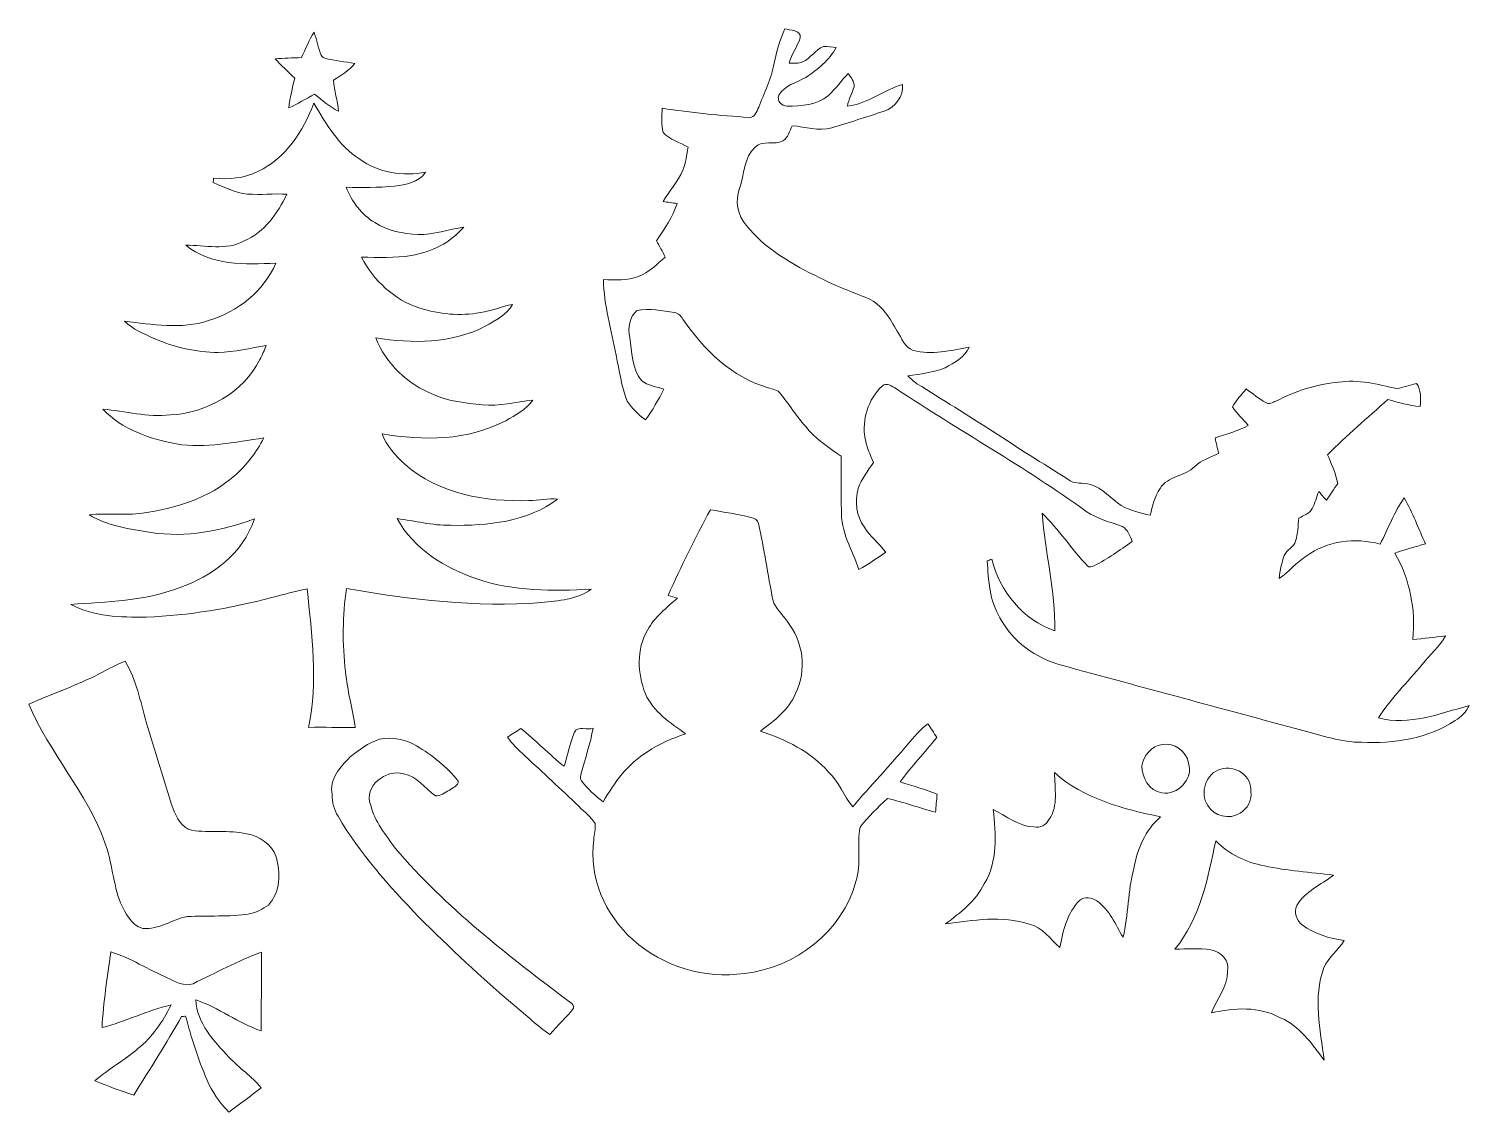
# Model space of a CAD drawing. Header units: centimetres. Extents: x -16.5 to 16.5, y -12.4 to 12.4.
import ezdxf

# ---------------------------------------------------------------- set-up
doc = ezdxf.new("R2010")
doc.units = ezdxf.units.CM
doc.header["$MEASUREMENT"] = 0
doc.layers.add('Layer 1', color=7, linetype='Continuous')

msp = doc.modelspace()

# ---------------------------------------------------------------- linework, layer by layer
at = {"layer": 'Layer 1', "color": 251, "lineweight": 9}
for points, knots in [([(-9.96703, 12.34387), (-9.91552, 12.18724), (-9.8806, 12.02567), (-9.82733, 11.86974), (-9.82733, 11.86974), (-9.80969, 11.81788), (-9.77794, 11.76073), (-9.71938, 11.74838), (-9.71938, 11.74838), (-9.49396, 11.69088), (-9.26218, 11.66442), (-9.03323, 11.62526), (-9.03323, 11.62526), (-9.16622, 11.46157), (-9.35179, 11.35362), (-9.52606, 11.24003), (-9.52606, 11.24003), (-9.50313, 11.0012), (-9.43081, 10.77083), (-9.40576, 10.53271), (-9.40576, 10.53271), (-9.61178, 10.6269), (-9.77935, 10.78353), (-9.95504, 10.92218), (-9.95504, 10.92218), (-10.15365, 10.81705), (-10.34415, 10.6971), (-10.55017, 10.60644), (-10.55017, 10.60644), (-10.51807, 10.83716), (-10.46621, 11.06435), (-10.41259, 11.29083), (-10.41259, 11.29083), (-10.56499, 11.43617), (-10.72233, 11.57693), (-10.86203, 11.73498), (-10.86203, 11.73498), (-10.6613, 11.74521), (-10.46021, 11.75367), (-10.25913, 11.76038), (-10.25913, 11.76038), (-10.16247, 11.95546), (-10.08521, 12.16043), (-9.96703, 12.34387)], [0, 0, 0, 0, 0.08333333, 0.08333333, 0.08333333, 0.08333333, 0.16666667, 0.16666667, 0.16666667, 0.16666667, 0.25, 0.25, 0.25, 0.25, 0.33333333, 0.33333333, 0.33333333, 0.33333333, 0.41666667, 0.41666667, 0.41666667, 0.41666667, 0.5, 0.5, 0.5, 0.5, 0.58333333, 0.58333333, 0.58333333, 0.58333333, 0.66666667, 0.66666667, 0.66666667, 0.66666667, 0.75, 0.75, 0.75, 0.75, 0.83333333, 0.83333333, 0.83333333, 0.83333333, 1, 1, 1, 1]), ([(0.82021, 12.42078), (0.92745, 12.38444), (1.20121, 12.39961), (1.17299, 12.21193), (1.17299, 12.21193), (1.1116, 12.01085), (0.97331, 11.84046), (0.92428, 11.63338), (0.92428, 11.63338), (1.02553, 11.63232), (1.13242, 11.61891), (1.22837, 11.66054), (1.22837, 11.66054), (1.41323, 11.74415), (1.52083, 11.94135), (1.7085, 12.0179), (1.7085, 12.0179), (1.80481, 12.0172), (1.90465, 12.00662), (2.0006, 11.99039), (2.0006, 11.99039), (1.8348, 11.70429), (1.57656, 11.48415), (1.30175, 11.30706), (1.30175, 11.30706), (1.09079, 11.18464), (0.81245, 11.12573), (0.68474, 10.89678), (0.68474, 10.89678), (0.62512, 10.77225), (0.75424, 10.6516), (0.87383, 10.6463), (0.87383, 10.6463), (1.19874, 10.64595), (1.55928, 10.67488), (1.82139, 10.88937), (1.82139, 10.88937), (1.98543, 11.04635), (2.12055, 11.2298), (2.27259, 11.39843), (2.27259, 11.39843), (2.33433, 11.30706), (2.419, 11.2111), (2.40877, 11.09327), (2.40877, 11.09327), (2.36255, 10.94405), (2.28424, 10.80505), (2.25566, 10.65018), (2.25566, 10.65018), (2.7178, 10.70275), (3.08504, 11.01249), (3.52002, 11.14513), (3.52002, 11.14513), (3.54189, 10.8749), (3.35351, 10.6142), (3.09633, 10.53588), (3.09633, 10.53588), (2.70051, 10.39301), (2.29553, 10.27765), (1.89477, 10.1503), (1.89477, 10.1503), (1.59597, 10.06881), (1.28976, 10.17182), (0.9906, 10.19757), (0.9906, 10.19757), (0.9338, 10.07833), (0.89888, 9.92628), (0.77823, 9.85185), (0.77823, 9.85185), (0.57926, 9.74566), (0.31644, 9.87901), (0.14429, 9.71003), (0.14429, 9.71003), (-0.12594, 9.47226), (-0.10266, 9.07715), (-0.21449, 8.75965), (-0.21449, 8.75965), (-0.3235, 8.47566), (-0.26458, 8.14582), (-0.06562, 7.9158), (-0.06562, 7.9158), (0.37148, 7.36688), (1.00224, 7.01587), (1.62243, 6.71107), (1.62243, 6.71107), (1.97908, 6.52374), (2.35938, 6.38792), (2.73191, 6.23588), (2.73191, 6.23588), (3.05364, 6.09935), (3.22545, 5.77339), (3.3976, 5.48975), (3.3976, 5.48975), (3.49709, 5.33065), (3.56729, 5.11263), (3.76449, 5.04772), (3.76449, 5.04772), (4.18853, 4.93025), (4.62351, 5.04807), (5.04472, 5.1211), (5.04472, 5.1211), (4.94736, 4.88685), (4.705, 4.76444), (4.49509, 4.64943), (4.49509, 4.64943), (4.22522, 4.53549), (3.92924, 4.50621), (3.64173, 4.46564), (3.64173, 4.46564), (3.70487, 4.39896), (3.77084, 4.3337), (3.84881, 4.28325), (3.84881, 4.28325), (5.01086, 3.56923), (6.14856, 2.8164), (7.30532, 2.09391), (7.30532, 2.09391), (7.45349, 1.96656), (7.65316, 2.02794), (7.82426, 1.97256), (7.82426, 1.97256), (8.10789, 1.89107), (8.29063, 1.6413), (8.53228, 1.48749), (8.53228, 1.48749), (8.73725, 1.37319), (8.97008, 1.3245), (9.19586, 1.26559), (9.19586, 1.26559), (9.25124, 1.47585), (9.28617, 1.70092), (9.42199, 1.87837), (9.42199, 1.87837), (9.59626, 2.17964), (9.99208, 2.15177), (10.21927, 2.38425), (10.21927, 2.38425), (10.37202, 2.53206), (10.58051, 2.59062), (10.76466, 2.68693), (10.76466, 2.68693), (10.73644, 2.80511), (10.7061, 2.92435), (10.68176, 3.04289), (10.68176, 3.04289), (10.94034, 3.12332), (11.20387, 3.1974), (11.44411, 3.32581), (11.44411, 3.32581), (11.32805, 3.47151), (11.18129, 3.59181), (11.08251, 3.7502), (11.08251, 3.7502), (11.16612, 3.90155), (11.28536, 4.02925), (11.39402, 4.1626), (11.39402, 4.1626), (11.54606, 4.06065), (11.68329, 3.93506), (11.84557, 3.84863), (11.84557, 3.84863), (11.92001, 3.80559), (12.00221, 3.85322), (12.07206, 3.8832), (12.07206, 3.8832), (12.52255, 4.10792), (13.00586, 4.27937), (13.51139, 4.31641), (13.51139, 4.31641), (13.96436, 4.39297), (14.41379, 4.26702), (14.85194, 4.16754), (14.85194, 4.16754), (15.00082, 4.20458), (15.14898, 4.2455), (15.2968, 4.29066), (15.2968, 4.29066), (15.40828, 4.13579), (15.40122, 3.94317), (15.37935, 3.7622), (15.37935, 3.7622), (15.12746, 3.78054), (14.88546, 3.85251), (14.64416, 3.9213), (14.64416, 3.9213), (14.17849, 3.50291), (13.69836, 3.09933), (13.25951, 2.65271), (13.25951, 2.65271), (13.35264, 2.43964), (13.44613, 2.2255), (13.49481, 1.99725), (13.49481, 1.99725), (13.40732, 1.8699), (13.32336, 1.74043), (13.23834, 1.61167), (13.23834, 1.61167), (13.17519, 1.67517), (13.11734, 1.7429), (13.05983, 1.81099), (13.05983, 1.81099), (13.00798, 1.68152), (12.97446, 1.54464), (12.9099, 1.42081), (12.9099, 1.42081), (12.84993, 1.30228), (12.71235, 1.26312), (12.6051, 1.20103), (12.6051, 1.20103), (12.57864, 1.02605), (12.58076, 0.84473), (12.52855, 0.67433), (12.52855, 0.67433), (12.48586, 0.53358), (12.32218, 0.4789), (12.2682, 0.34484), (12.2682, 0.34484), (12.20823, 0.17551), (12.16554, -0.00088), (12.15249, -0.18045), (12.15249, -0.18045), (12.37544, -0.03122), (12.54407, 0.18362), (12.77056, 0.32826), (12.77056, 0.32826), (13.24998, 0.68315), (13.89451, 0.76253), (14.46283, 0.60484), (14.46283, 0.60484), (14.65509, 0.95303), (14.77963, 1.34214), (15.0181, 1.66282), (15.0181, 1.66282), (15.20719, 1.32627), (15.34724, 0.96397), (15.50353, 0.61154), (15.50353, 0.61154), (15.26858, 0.5431), (15.03221, 0.47995), (14.8022, 0.3967), (14.8022, 0.3967), (15.15075, -0.2002), (15.28374, -0.8987), (15.21213, -1.58415), (15.21213, -1.58415), (15.46366, -1.56298), (15.71272, -1.52629), (15.96461, -1.49983), (15.96461, -1.49983), (15.82914, -1.74995), (15.60054, -1.93058), (15.42838, -2.15318), (15.42838, -2.15318), (15.09466, -2.56205), (14.7066, -2.93176), (14.42649, -3.3812), (14.42649, -3.3812), (15.1317, -3.56253), (15.83337, -3.2803), (16.50647, -3.09545), (16.50647, -3.09545), (16.43839, -3.2415), (16.32232, -3.35792), (16.18403, -3.43835), (16.18403, -3.43835), (15.55856, -3.85674), (14.77963, -3.97457), (14.0402, -3.93965), (14.0402, -3.93965), (13.57771, -3.93929), (13.13674, -3.78619), (12.69577, -3.66836), (12.69577, -3.66836), (10.85074, -3.17341), (9.00818, -2.67035), (7.16351, -2.17364), (7.16351, -2.17364), (6.57684, -2.01348), (6.03603, -1.6286), (5.75169, -1.0832), (5.75169, -1.0832), (5.51321, -0.6948), (5.4864, -0.22102), (5.46171, 0.22172), (5.46171, 0.22172), (5.49522, 0.23407), (5.52873, 0.24642), (5.56295, 0.25841), (5.56295, 0.25841), (5.75698, -0.47149), (6.27274, -1.14035), (7.00687, -1.3806), (7.00687, -1.3806), (7.02345, -0.47396), (6.78533, 0.41257), (6.71689, 1.31286), (6.71689, 1.31286), (7.10071, 0.94633), (7.38858, 0.4916), (7.75582, 0.10883), (7.75582, 0.10883), (7.79639, 0.06615), (7.86448, 0.08484), (7.91104, 0.10742), (7.91104, 0.10742), (8.21655, 0.26899), (8.503, 0.46232), (8.78276, 0.6641), (8.78276, 0.6641), (8.72984, 0.78934), (8.68751, 0.93857), (8.55804, 1.00736), (8.55804, 1.00736), (8.28075, 1.11813), (7.97631, 1.17916), (7.72971, 1.35555), (7.72971, 1.35555), (6.32813, 2.3659), (4.81824, 3.21328), (3.3775, 4.16507), (3.3775, 4.16507), (3.28048, 4.21728), (3.15313, 4.32735), (3.04976, 4.22822), (3.04976, 4.22822), (2.73191, 3.92412), (2.57986, 3.46199), (2.66312, 3.02842), (2.66312, 3.02842), (2.69558, 2.8351), (2.7746, 2.65554), (2.85574, 2.47879), (2.85574, 2.47879), (2.72627, 2.28759), (2.5841, 2.10062), (2.50049, 1.88366), (2.50049, 1.88366), (2.42746, 1.58485), (2.45816, 1.24866), (2.64407, 0.99607), (2.64407, 0.99607), (2.77248, 0.77382), (2.9838, 0.62071), (3.13655, 0.41787), (3.13655, 0.41787), (2.93229, 0.28522), (2.73756, 0.136), (2.5206, 0.02417), (2.5206, 0.02417), (2.36749, 0.47113), (2.09374, 0.89482), (2.11914, 1.38483), (2.11914, 1.38483), (2.1075, 1.79582), (2.11667, 2.2068), (2.11526, 2.61779), (2.11526, 2.61779), (1.86055, 2.79453), (1.59985, 2.96774), (1.38924, 3.1974), (1.38924, 3.1974), (1.14512, 3.46481), (0.94262, 3.76573), (0.72496, 4.05359), (0.72496, 4.05359), (0.65934, 4.1432), (0.53481, 4.15731), (0.43956, 4.19118), (0.43956, 4.19118), (-0.39229, 4.42401), (-1.04211, 5.06465), (-1.51306, 5.76457), (-1.51306, 5.76457), (-1.56139, 5.83159), (-1.61854, 5.90532), (-1.70744, 5.91273), (-1.70744, 5.91273), (-1.99072, 5.9526), (-2.28282, 6.01821), (-2.56752, 5.96459), (-2.56752, 5.96459), (-2.74391, 5.80513), (-2.77707, 5.56666), (-2.73367, 5.34335), (-2.73367, 5.34335), (-2.67617, 5.00997), (-2.6924, 4.62968), (-2.46345, 4.35487), (-2.46345, 4.35487), (-2.31916, 4.23563), (-2.12443, 4.21552), (-1.95121, 4.15837), (-1.95121, 4.15837), (-2.07857, 3.91707), (-2.20627, 3.67224), (-2.37314, 3.45564), (-2.37314, 3.45564), (-2.54035, 3.56676), (-2.67899, 3.71881), (-2.79047, 3.88426), (-2.79047, 3.88426), (-2.92911, 4.21975), (-2.96757, 4.58382), (-3.04765, 4.93519), (-3.04765, 4.93519), (-3.15031, 5.51233), (-3.32458, 6.08101), (-3.33834, 6.6705), (-3.33834, 6.6705), (-3.07058, 6.6585), (-2.78906, 6.64087), (-2.53436, 6.7407), (-2.53436, 6.7407), (-2.29341, 6.83066), (-2.11208, 7.02257), (-1.91982, 7.18591), (-1.91982, 7.18591), (-1.98226, 7.31432), (-2.0514, 7.43779), (-2.12231, 7.56126), (-2.12231, 7.56126), (-1.9431, 7.8322), (-1.74307, 8.0989), (-1.64818, 8.41428), (-1.64818, 8.41428), (-1.75507, 8.4291), (-1.86126, 8.44356), (-1.96744, 8.45802), (-1.96744, 8.45802), (-1.8355, 8.71026), (-1.62454, 8.91452), (-1.51306, 9.17875), (-1.51306, 9.17875), (-1.45168, 9.3502), (-1.42804, 9.53258), (-1.39312, 9.71038), (-1.39312, 9.71038), (-1.5875, 9.81304), (-1.80834, 9.8769), (-1.96427, 10.04023), (-1.96427, 10.04023), (-2.02459, 10.21909), (-1.98931, 10.41453), (-1.99214, 10.60044), (-1.99214, 10.60044), (-1.33103, 10.49814), (-0.66499, 10.42935), (0.00247, 10.39019), (0.00247, 10.39019), (0.13123, 10.38454), (0.17886, 10.52424), (0.22296, 10.6202), (0.22296, 10.6202), (0.34996, 10.95393), (0.51153, 11.27848), (0.5782, 11.63197), (0.5782, 11.63197), (0.62548, 11.90431), (0.71508, 12.16607), (0.82021, 12.42078)], [0, 0, 0, 0, 0.00862069, 0.00862069, 0.00862069, 0.00862069, 0.01724138, 0.01724138, 0.01724138, 0.01724138, 0.02586207, 0.02586207, 0.02586207, 0.02586207, 0.03448276, 0.03448276, 0.03448276, 0.03448276, 0.04310345, 0.04310345, 0.04310345, 0.04310345, 0.05172414, 0.05172414, 0.05172414, 0.05172414, 0.06034483, 0.06034483, 0.06034483, 0.06034483, 0.06896552, 0.06896552, 0.06896552, 0.06896552, 0.07758621, 0.07758621, 0.07758621, 0.07758621, 0.0862069, 0.0862069, 0.0862069, 0.0862069, 0.09482759, 0.09482759, 0.09482759, 0.09482759, 0.10344828, 0.10344828, 0.10344828, 0.10344828, 0.11206897, 0.11206897, 0.11206897, 0.11206897, 0.12068966, 0.12068966, 0.12068966, 0.12068966, 0.12931034, 0.12931034, 0.12931034, 0.12931034, 0.13793103, 0.13793103, 0.13793103, 0.13793103, 0.14655172, 0.14655172, 0.14655172, 0.14655172, 0.15517241, 0.15517241, 0.15517241, 0.15517241, 0.1637931, 0.1637931, 0.1637931, 0.1637931, 0.17241379, 0.17241379, 0.17241379, 0.17241379, 0.18103448, 0.18103448, 0.18103448, 0.18103448, 0.18965517, 0.18965517, 0.18965517, 0.18965517, 0.19827586, 0.19827586, 0.19827586, 0.19827586, 0.20689655, 0.20689655, 0.20689655, 0.20689655, 0.21551724, 0.21551724, 0.21551724, 0.21551724, 0.22413793, 0.22413793, 0.22413793, 0.22413793, 0.23275862, 0.23275862, 0.23275862, 0.23275862, 0.24137931, 0.24137931, 0.24137931, 0.24137931, 0.25, 0.25, 0.25, 0.25, 0.25862069, 0.25862069, 0.25862069, 0.25862069, 0.26724138, 0.26724138, 0.26724138, 0.26724138, 0.27586207, 0.27586207, 0.27586207, 0.27586207, 0.28448276, 0.28448276, 0.28448276, 0.28448276, 0.29310345, 0.29310345, 0.29310345, 0.29310345, 0.30172414, 0.30172414, 0.30172414, 0.30172414, 0.31034483, 0.31034483, 0.31034483, 0.31034483, 0.31896552, 0.31896552, 0.31896552, 0.31896552, 0.32758621, 0.32758621, 0.32758621, 0.32758621, 0.3362069, 0.3362069, 0.3362069, 0.3362069, 0.34482759, 0.34482759, 0.34482759, 0.34482759, 0.35344828, 0.35344828, 0.35344828, 0.35344828, 0.36206897, 0.36206897, 0.36206897, 0.36206897, 0.37068966, 0.37068966, 0.37068966, 0.37068966, 0.37931034, 0.37931034, 0.37931034, 0.37931034, 0.38793103, 0.38793103, 0.38793103, 0.38793103, 0.39655172, 0.39655172, 0.39655172, 0.39655172, 0.40517241, 0.40517241, 0.40517241, 0.40517241, 0.4137931, 0.4137931, 0.4137931, 0.4137931, 0.42241379, 0.42241379, 0.42241379, 0.42241379, 0.43103448, 0.43103448, 0.43103448, 0.43103448, 0.43965517, 0.43965517, 0.43965517, 0.43965517, 0.44827586, 0.44827586, 0.44827586, 0.44827586, 0.45689655, 0.45689655, 0.45689655, 0.45689655, 0.46551724, 0.46551724, 0.46551724, 0.46551724, 0.47413793, 0.47413793, 0.47413793, 0.47413793, 0.48275862, 0.48275862, 0.48275862, 0.48275862, 0.49137931, 0.49137931, 0.49137931, 0.49137931, 0.5, 0.5, 0.5, 0.5, 0.50862069, 0.50862069, 0.50862069, 0.50862069, 0.51724138, 0.51724138, 0.51724138, 0.51724138, 0.52586207, 0.52586207, 0.52586207, 0.52586207, 0.53448276, 0.53448276, 0.53448276, 0.53448276, 0.54310345, 0.54310345, 0.54310345, 0.54310345, 0.55172414, 0.55172414, 0.55172414, 0.55172414, 0.56034483, 0.56034483, 0.56034483, 0.56034483, 0.56896552, 0.56896552, 0.56896552, 0.56896552, 0.57758621, 0.57758621, 0.57758621, 0.57758621, 0.5862069, 0.5862069, 0.5862069, 0.5862069, 0.59482759, 0.59482759, 0.59482759, 0.59482759, 0.60344828, 0.60344828, 0.60344828, 0.60344828, 0.61206897, 0.61206897, 0.61206897, 0.61206897, 0.62068966, 0.62068966, 0.62068966, 0.62068966, 0.62931034, 0.62931034, 0.62931034, 0.62931034, 0.63793103, 0.63793103, 0.63793103, 0.63793103, 0.64655172, 0.64655172, 0.64655172, 0.64655172, 0.65517241, 0.65517241, 0.65517241, 0.65517241, 0.6637931, 0.6637931, 0.6637931, 0.6637931, 0.67241379, 0.67241379, 0.67241379, 0.67241379, 0.68103448, 0.68103448, 0.68103448, 0.68103448, 0.68965517, 0.68965517, 0.68965517, 0.68965517, 0.69827586, 0.69827586, 0.69827586, 0.69827586, 0.70689655, 0.70689655, 0.70689655, 0.70689655, 0.71551724, 0.71551724, 0.71551724, 0.71551724, 0.72413793, 0.72413793, 0.72413793, 0.72413793, 0.73275862, 0.73275862, 0.73275862, 0.73275862, 0.74137931, 0.74137931, 0.74137931, 0.74137931, 0.75, 0.75, 0.75, 0.75, 0.75862069, 0.75862069, 0.75862069, 0.75862069, 0.76724138, 0.76724138, 0.76724138, 0.76724138, 0.77586207, 0.77586207, 0.77586207, 0.77586207, 0.78448276, 0.78448276, 0.78448276, 0.78448276, 0.79310345, 0.79310345, 0.79310345, 0.79310345, 0.80172414, 0.80172414, 0.80172414, 0.80172414, 0.81034483, 0.81034483, 0.81034483, 0.81034483, 0.81896552, 0.81896552, 0.81896552, 0.81896552, 0.82758621, 0.82758621, 0.82758621, 0.82758621, 0.8362069, 0.8362069, 0.8362069, 0.8362069, 0.84482759, 0.84482759, 0.84482759, 0.84482759, 0.85344828, 0.85344828, 0.85344828, 0.85344828, 0.86206897, 0.86206897, 0.86206897, 0.86206897, 0.87068966, 0.87068966, 0.87068966, 0.87068966, 0.87931034, 0.87931034, 0.87931034, 0.87931034, 0.88793103, 0.88793103, 0.88793103, 0.88793103, 0.89655172, 0.89655172, 0.89655172, 0.89655172, 0.90517241, 0.90517241, 0.90517241, 0.90517241, 0.9137931, 0.9137931, 0.9137931, 0.9137931, 0.92241379, 0.92241379, 0.92241379, 0.92241379, 0.93103448, 0.93103448, 0.93103448, 0.93103448, 0.93965517, 0.93965517, 0.93965517, 0.93965517, 0.94827586, 0.94827586, 0.94827586, 0.94827586, 0.95689655, 0.95689655, 0.95689655, 0.95689655, 0.96551724, 0.96551724, 0.96551724, 0.96551724, 0.97413793, 0.97413793, 0.97413793, 0.97413793, 0.98275862, 0.98275862, 0.98275862, 0.98275862, 1, 1, 1, 1]), ([(-9.97303, 10.7151), (-9.68834, 10.24096), (-9.40329, 9.73473), (-8.92316, 9.43028), (-8.92316, 9.43028), (-8.49101, 9.11807), (-7.92903, 9.03728), (-7.41186, 9.13077), (-7.41186, 9.13077), (-7.57343, 8.89935), (-7.86694, 8.84855), (-8.12871, 8.81433), (-8.12871, 8.81433), (-8.49665, 8.77693), (-8.86601, 8.77376), (-9.23537, 8.78611), (-9.23537, 8.78611), (-9.10061, 8.45979), (-8.88259, 8.15993), (-8.57603, 7.97683), (-8.57603, 7.97683), (-8.28357, 7.78422), (-7.92692, 7.72248), (-7.58296, 7.70555), (-7.58296, 7.70555), (-7.22559, 7.69567), (-6.88657, 7.8202), (-6.53803, 7.87594), (-6.53803, 7.87594), (-6.83754, 7.51575), (-7.28133, 7.29492), (-7.7403, 7.22507), (-7.7403, 7.22507), (-8.11565, 7.15557), (-8.49947, 7.18097), (-8.87836, 7.18661), (-8.87836, 7.18661), (-8.60178, 6.64651), (-8.13012, 6.20236), (-7.54662, 6.01468), (-7.54662, 6.01468), (-7.09895, 5.87957), (-6.61811, 5.82736), (-6.15597, 5.9145), (-6.15597, 5.9145), (-5.90338, 5.94695), (-5.66984, 6.05525), (-5.42078, 6.10253), (-5.42078, 6.10253), (-5.55166, 5.85629), (-5.81731, 5.73493), (-6.04591, 5.59947), (-6.04591, 5.59947), (-6.81602, 5.20118), (-7.71948, 5.20047), (-8.55662, 5.33277), (-8.55662, 5.33277), (-8.32062, 4.73657), (-7.82108, 4.27055), (-7.23089, 4.03278), (-7.23089, 4.03278), (-6.88022, 3.8772), (-6.49182, 3.83981), (-6.11434, 3.80206), (-6.11434, 3.80206), (-5.72488, 3.7562), (-5.34388, 3.87368), (-4.95794, 3.90719), (-4.95794, 3.90719), (-5.09834, 3.68141), (-5.35552, 3.56817), (-5.57459, 3.43517), (-5.57459, 3.43517), (-6.43925, 2.9748), (-7.46689, 2.96845), (-8.41093, 3.13602), (-8.41093, 3.13602), (-8.31638, 2.85097), (-8.09131, 2.63296), (-7.88211, 2.42799), (-7.88211, 2.42799), (-7.11024, 1.75348), (-6.03814, 1.57039), (-5.04402, 1.6039), (-5.04402, 1.6039), (-4.82353, 1.60002), (-4.60587, 1.65929), (-4.38538, 1.63636), (-4.38538, 1.63636), (-5.07929, 1.11072), (-6.00181, 1.02429), (-6.84424, 1.03593), (-6.84424, 1.03593), (-7.25805, 1.02852), (-7.6581, 1.14247), (-8.06556, 1.18974), (-8.06556, 1.18974), (-7.68421, 0.49512), (-6.96912, 0.05203), (-6.23464, -0.19138), (-6.23464, -0.19138), (-5.39362, -0.48242), (-4.49368, -0.46972), (-3.61632, -0.42915), (-3.61632, -0.42915), (-3.94723, -0.67292), (-4.3688, -0.69021), (-4.76038, -0.73748), (-4.76038, -0.73748), (-6.25475, -0.84367), (-7.75194, -0.67433), (-9.22161, -0.40905), (-9.22161, -0.40905), (-9.3218, -1.04087), (-9.32145, -1.6854), (-9.24701, -2.3204), (-9.24701, -2.3204), (-9.20538, -2.75255), (-9.09002, -3.17235), (-9.02476, -3.60098), (-9.02476, -3.60098), (-9.38107, -3.61015), (-9.73772, -3.58581), (-10.09403, -3.59675), (-10.09403, -3.59675), (-9.87354, -2.55147), (-10.01712, -1.47338), (-10.1279, -0.42386), (-10.1279, -0.42386), (-10.40165, -0.47008), (-10.66694, -0.5558), (-10.93682, -0.62142), (-10.93682, -0.62142), (-11.87873, -0.86483), (-12.84358, -1.03099), (-13.81654, -1.07015), (-13.81654, -1.07015), (-14.40004, -1.07333), (-15.02128, -1.06133), (-15.54656, -0.77735), (-15.54656, -0.77735), (-14.7126, -0.71702), (-13.85535, -0.7022), (-13.06407, -0.39811), (-13.06407, -0.39811), (-12.30559, -0.14058), (-11.5891, 0.39388), (-11.33687, 1.18234), (-11.33687, 1.18234), (-12.09111, 0.9114), (-12.90249, 0.7456), (-13.70436, 0.87154), (-13.70436, 0.87154), (-14.18978, 0.94985), (-14.70131, 1.01653), (-15.12605, 1.28005), (-15.12605, 1.28005), (-14.71895, 1.32309), (-14.3069, 1.25289), (-13.9005, 1.31639), (-13.9005, 1.31639), (-13.14415, 1.42046), (-12.37368, 1.65612), (-11.79195, 2.17223), (-11.79195, 2.17223), (-11.51008, 2.41), (-11.29171, 2.71374), (-11.11956, 3.0383), (-11.11956, 3.0383), (-11.78242, 2.9501), (-12.45235, 2.78677), (-13.12333, 2.90213), (-13.12333, 2.90213), (-13.73752, 3.01502), (-14.37287, 3.23339), (-14.81067, 3.70011), (-14.81067, 3.70011), (-14.29491, 3.65601), (-13.78409, 3.51102), (-13.26303, 3.56641), (-13.26303, 3.56641), (-12.42766, 3.61086), (-11.58875, 4.07794), (-11.21022, 4.83994), (-11.21022, 4.83994), (-11.15307, 4.9433), (-11.10686, 5.05231), (-11.06276, 5.16132), (-11.06276, 5.16132), (-11.42894, 5.09817), (-11.79266, 5.00609), (-12.1666, 4.99869), (-12.1666, 4.99869), (-12.66966, 5.0075), (-13.17096, 5.11616), (-13.63098, 5.32007), (-13.63098, 5.32007), (-13.87016, 5.42802), (-14.12346, 5.52856), (-14.31184, 5.718), (-14.31184, 5.718), (-13.67437, 5.64145), (-13.01115, 5.52256), (-12.38567, 5.72929), (-12.38567, 5.72929), (-11.72422, 5.93425), (-11.11885, 6.39745), (-10.84721, 7.04727), (-10.84721, 7.04727), (-11.54747, 7.01234), (-12.33558, 6.98659), (-12.91096, 7.45966), (-12.91096, 7.45966), (-12.46258, 7.46107), (-11.98386, 7.32878), (-11.56829, 7.55597), (-11.56829, 7.55597), (-11.10544, 7.75741), (-10.80452, 8.18885), (-10.59004, 8.62806), (-10.59004, 8.62806), (-10.89131, 8.64605), (-11.19329, 8.60795), (-11.49456, 8.6323), (-11.49456, 8.6323), (-11.77255, 8.66122), (-12.0269, 8.78364), (-12.27808, 8.89723), (-12.27808, 8.89723), (-12.27737, 8.92193), (-12.27631, 8.97132), (-12.27596, 8.99601), (-12.27596, 8.99601), (-11.93059, 8.96461), (-11.56794, 8.98895), (-11.25432, 9.14912), (-11.25432, 9.14912), (-10.61861, 9.45003), (-10.21503, 10.07622), (-9.97303, 10.7151)], [0, 0, 0, 0, 0.01639344, 0.01639344, 0.01639344, 0.01639344, 0.03278689, 0.03278689, 0.03278689, 0.03278689, 0.04918033, 0.04918033, 0.04918033, 0.04918033, 0.06557377, 0.06557377, 0.06557377, 0.06557377, 0.08196721, 0.08196721, 0.08196721, 0.08196721, 0.09836066, 0.09836066, 0.09836066, 0.09836066, 0.1147541, 0.1147541, 0.1147541, 0.1147541, 0.13114754, 0.13114754, 0.13114754, 0.13114754, 0.14754098, 0.14754098, 0.14754098, 0.14754098, 0.16393443, 0.16393443, 0.16393443, 0.16393443, 0.18032787, 0.18032787, 0.18032787, 0.18032787, 0.19672131, 0.19672131, 0.19672131, 0.19672131, 0.21311475, 0.21311475, 0.21311475, 0.21311475, 0.2295082, 0.2295082, 0.2295082, 0.2295082, 0.24590164, 0.24590164, 0.24590164, 0.24590164, 0.26229508, 0.26229508, 0.26229508, 0.26229508, 0.27868852, 0.27868852, 0.27868852, 0.27868852, 0.29508197, 0.29508197, 0.29508197, 0.29508197, 0.31147541, 0.31147541, 0.31147541, 0.31147541, 0.32786885, 0.32786885, 0.32786885, 0.32786885, 0.3442623, 0.3442623, 0.3442623, 0.3442623, 0.36065574, 0.36065574, 0.36065574, 0.36065574, 0.37704918, 0.37704918, 0.37704918, 0.37704918, 0.39344262, 0.39344262, 0.39344262, 0.39344262, 0.40983607, 0.40983607, 0.40983607, 0.40983607, 0.42622951, 0.42622951, 0.42622951, 0.42622951, 0.44262295, 0.44262295, 0.44262295, 0.44262295, 0.45901639, 0.45901639, 0.45901639, 0.45901639, 0.47540984, 0.47540984, 0.47540984, 0.47540984, 0.49180328, 0.49180328, 0.49180328, 0.49180328, 0.50819672, 0.50819672, 0.50819672, 0.50819672, 0.52459016, 0.52459016, 0.52459016, 0.52459016, 0.54098361, 0.54098361, 0.54098361, 0.54098361, 0.55737705, 0.55737705, 0.55737705, 0.55737705, 0.57377049, 0.57377049, 0.57377049, 0.57377049, 0.59016393, 0.59016393, 0.59016393, 0.59016393, 0.60655738, 0.60655738, 0.60655738, 0.60655738, 0.62295082, 0.62295082, 0.62295082, 0.62295082, 0.63934426, 0.63934426, 0.63934426, 0.63934426, 0.6557377, 0.6557377, 0.6557377, 0.6557377, 0.67213115, 0.67213115, 0.67213115, 0.67213115, 0.68852459, 0.68852459, 0.68852459, 0.68852459, 0.70491803, 0.70491803, 0.70491803, 0.70491803, 0.72131148, 0.72131148, 0.72131148, 0.72131148, 0.73770492, 0.73770492, 0.73770492, 0.73770492, 0.75409836, 0.75409836, 0.75409836, 0.75409836, 0.7704918, 0.7704918, 0.7704918, 0.7704918, 0.78688525, 0.78688525, 0.78688525, 0.78688525, 0.80327869, 0.80327869, 0.80327869, 0.80327869, 0.81967213, 0.81967213, 0.81967213, 0.81967213, 0.83606557, 0.83606557, 0.83606557, 0.83606557, 0.85245902, 0.85245902, 0.85245902, 0.85245902, 0.86885246, 0.86885246, 0.86885246, 0.86885246, 0.8852459, 0.8852459, 0.8852459, 0.8852459, 0.90163934, 0.90163934, 0.90163934, 0.90163934, 0.91803279, 0.91803279, 0.91803279, 0.91803279, 0.93442623, 0.93442623, 0.93442623, 0.93442623, 0.95081967, 0.95081967, 0.95081967, 0.95081967, 0.96721311, 0.96721311, 0.96721311, 0.96721311, 1, 1, 1, 1]), ([(-0.88477, 1.394), (-0.57538, 1.3372), (-0.26352, 1.2917), (0.04304, 1.21832), (0.04304, 1.21832), (0.11783, 1.20209), (0.20003, 1.16258), (0.21696, 1.07932), (0.21696, 1.07932), (0.35066, 0.49936), (0.42404, -0.09296), (0.54998, -0.67469), (0.54998, -0.67469), (0.59549, -0.87048), (0.76482, -1.00101), (0.87207, -1.16258), (0.87207, -1.16258), (1.24601, -1.61696), (1.33174, -2.29112), (1.06751, -2.81958), (1.06751, -2.81958), (0.91052, -3.19423), (0.57926, -3.45105), (0.26, -3.68247), (0.26, -3.68247), (0.84067, -3.87791), (1.41393, -4.15061), (1.82527, -4.62086), (1.82527, -4.62086), (2.06128, -4.84911), (2.17241, -5.16484), (2.37631, -5.41708), (2.37631, -5.41708), (2.79294, -4.93483), (3.22933, -4.46987), (3.63961, -3.98233), (3.63961, -3.98233), (3.7846, -3.81758), (3.92254, -3.64225), (4.10175, -3.51278), (4.10175, -3.51278), (4.16807, -3.6165), (4.23651, -3.72269), (4.30354, -3.82817), (4.30354, -3.82817), (4.0326, -4.1753), (3.71969, -4.48998), (3.46463, -4.84946), (3.46463, -4.84946), (3.7465, -4.94506), (4.04036, -5.00821), (4.31271, -5.13098), (4.31271, -5.13098), (4.29966, -5.26856), (4.28696, -5.4065), (4.27426, -5.54478), (4.27426, -5.54478), (3.90596, -5.44283), (3.54683, -5.31054), (3.17324, -5.2287), (3.17324, -5.2287), (2.95557, -5.43683), (2.7245, -5.63862), (2.54882, -5.88416), (2.54882, -5.88416), (2.46803, -6.29232), (2.57775, -6.72341), (2.45145, -7.12911), (2.45145, -7.12911), (2.14418, -8.27211), (1.05586, -9.11454), (-0.10477, -9.23943), (-0.10477, -9.23943), (-1.01247, -9.36925), (-1.97414, -9.08103), (-2.65712, -8.46861), (-2.65712, -8.46861), (-3.29847, -7.90275), (-3.6763, -7.02187), (-3.55671, -6.16497), (-3.55671, -6.16497), (-3.55529, -6.04397), (-3.50661, -5.92155), (-3.52813, -5.8009), (-3.52813, -5.8009), (-3.62267, -5.64533), (-3.77084, -5.53244), (-3.90031, -5.4072), (-3.90031, -5.4072), (-4.30953, -5.01632), (-4.72299, -4.63038), (-5.13997, -4.24797), (-5.13997, -4.24797), (-5.28179, -4.11568), (-5.42713, -3.9841), (-5.53473, -3.82147), (-5.53473, -3.82147), (-5.43313, -3.75408), (-5.33012, -3.68953), (-5.22746, -3.62356), (-5.22746, -3.62356), (-4.88809, -3.90119), (-4.58011, -4.21411), (-4.23827, -4.48892), (-4.23827, -4.48892), (-4.15114, -4.23175), (-4.10951, -3.95905), (-3.99979, -3.71034), (-3.99979, -3.71034), (-3.92853, -3.55124), (-3.69464, -3.67224), (-3.57364, -3.61156), (-3.57364, -3.61156), (-3.63326, -3.96469), (-3.75426, -4.30301), (-3.84704, -4.64767), (-3.84704, -4.64767), (-3.85692, -4.70341), (-3.88479, -4.77079), (-3.84104, -4.81983), (-3.84104, -4.81983), (-3.70029, -5.00468), (-3.52742, -5.16449), (-3.34292, -5.3056), (-3.34292, -5.3056), (-3.08539, -4.86075), (-2.77283, -4.42824), (-2.32727, -4.15484), (-2.32727, -4.15484), (-2.05952, -3.96928), (-1.75789, -3.84792), (-1.45203, -3.7428), (-1.45203, -3.7428), (-1.80763, -3.49056), (-2.19428, -3.24185), (-2.37596, -2.82452), (-2.37596, -2.82452), (-2.55729, -2.36202), (-2.58516, -1.80675), (-2.32622, -1.36754), (-2.32622, -1.36754), (-2.16394, -1.06662), (-1.89195, -0.8539), (-1.64042, -0.63271), (-1.64042, -0.63271), (-1.71062, -0.61048), (-1.78153, -0.58967), (-1.85208, -0.56956), (-1.85208, -0.56956), (-1.55328, 0.09543), (-1.23119, 0.75265), (-0.88477, 1.394)], [0, 0, 0, 0, 0.02564103, 0.02564103, 0.02564103, 0.02564103, 0.05128205, 0.05128205, 0.05128205, 0.05128205, 0.07692308, 0.07692308, 0.07692308, 0.07692308, 0.1025641, 0.1025641, 0.1025641, 0.1025641, 0.12820513, 0.12820513, 0.12820513, 0.12820513, 0.15384615, 0.15384615, 0.15384615, 0.15384615, 0.17948718, 0.17948718, 0.17948718, 0.17948718, 0.20512821, 0.20512821, 0.20512821, 0.20512821, 0.23076923, 0.23076923, 0.23076923, 0.23076923, 0.25641026, 0.25641026, 0.25641026, 0.25641026, 0.28205128, 0.28205128, 0.28205128, 0.28205128, 0.30769231, 0.30769231, 0.30769231, 0.30769231, 0.33333333, 0.33333333, 0.33333333, 0.33333333, 0.35897436, 0.35897436, 0.35897436, 0.35897436, 0.38461538, 0.38461538, 0.38461538, 0.38461538, 0.41025641, 0.41025641, 0.41025641, 0.41025641, 0.43589744, 0.43589744, 0.43589744, 0.43589744, 0.46153846, 0.46153846, 0.46153846, 0.46153846, 0.48717949, 0.48717949, 0.48717949, 0.48717949, 0.51282051, 0.51282051, 0.51282051, 0.51282051, 0.53846154, 0.53846154, 0.53846154, 0.53846154, 0.56410256, 0.56410256, 0.56410256, 0.56410256, 0.58974359, 0.58974359, 0.58974359, 0.58974359, 0.61538462, 0.61538462, 0.61538462, 0.61538462, 0.64102564, 0.64102564, 0.64102564, 0.64102564, 0.66666667, 0.66666667, 0.66666667, 0.66666667, 0.69230769, 0.69230769, 0.69230769, 0.69230769, 0.71794872, 0.71794872, 0.71794872, 0.71794872, 0.74358974, 0.74358974, 0.74358974, 0.74358974, 0.76923077, 0.76923077, 0.76923077, 0.76923077, 0.79487179, 0.79487179, 0.79487179, 0.79487179, 0.82051282, 0.82051282, 0.82051282, 0.82051282, 0.84615385, 0.84615385, 0.84615385, 0.84615385, 0.87179487, 0.87179487, 0.87179487, 0.87179487, 0.8974359, 0.8974359, 0.8974359, 0.8974359, 0.92307692, 0.92307692, 0.92307692, 0.92307692, 0.94871795, 0.94871795, 0.94871795, 0.94871795, 1, 1, 1, 1]), ([(-14.99482, -2.42058), (-14.75952, -2.31299), (-14.54326, -2.16517), (-14.29632, -2.08227), (-14.29632, -2.08227), (-14.04408, -2.51054), (-13.94425, -3.00267), (-13.81901, -3.47786), (-13.81901, -3.47786), (-13.59923, -4.13544), (-13.4179, -4.80536), (-13.2013, -5.46365), (-13.2013, -5.46365), (-13.11487, -5.66191), (-13.00374, -5.89968), (-12.77514, -5.95683), (-12.77514, -5.95683), (-12.35745, -6.02245), (-11.92706, -5.94095), (-11.51184, -6.03479), (-11.51184, -6.03479), (-11.22292, -6.09406), (-10.93576, -6.26798), (-10.84086, -6.5622), (-10.84086, -6.5622), (-10.73609, -6.92908), (-10.73538, -7.37711), (-11.01654, -7.66992), (-11.01654, -7.66992), (-11.14672, -7.75705), (-11.28607, -7.84772), (-11.44482, -7.871), (-11.44482, -7.871), (-11.91719, -7.95143), (-12.39908, -7.90452), (-12.87498, -7.93697), (-12.87498, -7.93697), (-13.22317, -7.9973), (-13.52726, -8.24212), (-13.89415, -8.20649), (-13.89415, -8.20649), (-14.17038, -8.13523), (-14.28891, -7.85195), (-14.40462, -7.62123), (-14.40462, -7.62123), (-14.57854, -7.17779), (-14.59512, -6.69131), (-14.76093, -6.2454), (-14.76093, -6.2454), (-15.16592, -5.09358), (-16.03446, -4.18483), (-16.50647, -3.06723), (-16.50647, -3.06723), (-16.00764, -2.84004), (-15.48659, -2.664), (-14.99482, -2.42058)], [0, 0, 0, 0, 0.06666667, 0.06666667, 0.06666667, 0.06666667, 0.13333333, 0.13333333, 0.13333333, 0.13333333, 0.2, 0.2, 0.2, 0.2, 0.26666667, 0.26666667, 0.26666667, 0.26666667, 0.33333333, 0.33333333, 0.33333333, 0.33333333, 0.4, 0.4, 0.4, 0.4, 0.46666667, 0.46666667, 0.46666667, 0.46666667, 0.53333333, 0.53333333, 0.53333333, 0.53333333, 0.6, 0.6, 0.6, 0.6, 0.66666667, 0.66666667, 0.66666667, 0.66666667, 0.73333333, 0.73333333, 0.73333333, 0.73333333, 0.8, 0.8, 0.8, 0.8, 0.86666667, 0.86666667, 0.86666667, 0.86666667, 1, 1, 1, 1]), ([(-8.47019, -3.86521), (-8.18127, -3.80453), (-7.87717, -3.87262), (-7.62423, -4.01832), (-7.62423, -4.01832), (-7.26475, -4.23457), (-6.92362, -4.49633), (-6.66291, -4.82759), (-6.66291, -4.82759), (-6.66186, -4.94647), (-6.79803, -4.98175), (-6.87493, -5.04137), (-6.87493, -5.04137), (-6.97265, -5.09535), (-7.07214, -5.16837), (-7.18891, -5.16943), (-7.18891, -5.16943), (-7.42315, -4.99445), (-7.61224, -4.71928), (-7.91704, -4.6646), (-7.91704, -4.6646), (-8.3185, -4.54395), (-8.84696, -4.94965), (-8.66987, -5.38215), (-8.66987, -5.38215), (-8.58132, -5.75645), (-8.32309, -6.06019), (-8.10754, -6.36887), (-8.10754, -6.36887), (-6.94655, -7.73271), (-5.51991, -8.83691), (-4.09222, -9.90476), (-4.09222, -9.90476), (-4.05377, -9.93863), (-4.00932, -9.97991), (-4.02308, -10.03741), (-4.02308, -10.03741), (-4.18641, -10.25049), (-4.38679, -10.43217), (-4.56212, -10.63537), (-4.56212, -10.63537), (-4.85457, -10.44804), (-5.09834, -10.19651), (-5.36787, -9.97955), (-5.36787, -9.97955), (-6.13481, -9.33856), (-6.858, -8.64852), (-7.56955, -7.94791), (-7.56955, -7.94791), (-8.24653, -7.22895), (-8.9214, -6.4934), (-9.41811, -5.63368), (-9.41811, -5.63368), (-9.51018, -5.48587), (-9.56063, -5.31442), (-9.55675, -5.13944), (-9.55675, -5.13944), (-9.61884, -4.79513), (-9.37895, -4.50268), (-9.14717, -4.28325), (-9.14717, -4.28325), (-8.94009, -4.1178), (-8.72172, -3.95517), (-8.47019, -3.86521)], [0, 0, 0, 0, 0.05882353, 0.05882353, 0.05882353, 0.05882353, 0.11764706, 0.11764706, 0.11764706, 0.11764706, 0.17647059, 0.17647059, 0.17647059, 0.17647059, 0.23529412, 0.23529412, 0.23529412, 0.23529412, 0.29411765, 0.29411765, 0.29411765, 0.29411765, 0.35294118, 0.35294118, 0.35294118, 0.35294118, 0.41176471, 0.41176471, 0.41176471, 0.41176471, 0.47058824, 0.47058824, 0.47058824, 0.47058824, 0.52941176, 0.52941176, 0.52941176, 0.52941176, 0.58823529, 0.58823529, 0.58823529, 0.58823529, 0.64705882, 0.64705882, 0.64705882, 0.64705882, 0.70588235, 0.70588235, 0.70588235, 0.70588235, 0.76470588, 0.76470588, 0.76470588, 0.76470588, 0.82352941, 0.82352941, 0.82352941, 0.82352941, 0.88235294, 0.88235294, 0.88235294, 0.88235294, 1, 1, 1, 1]), ([(9.46997, -3.99292), (9.74161, -3.92977), (10.03088, -4.14708), (10.07428, -4.41448), (10.07428, -4.41448), (10.19104, -4.77714), (9.82839, -5.16484), (9.45903, -5.09852), (9.45903, -5.09852), (9.17469, -5.05195), (8.99689, -4.74468), (9.00077, -4.47516), (9.00077, -4.47516), (9.05193, -4.24974), (9.22196, -4.01161), (9.46997, -3.99292)], [0, 0, 0, 0, 0.2, 0.2, 0.2, 0.2, 0.4, 0.4, 0.4, 0.4, 0.6, 0.6, 0.6, 0.6, 1, 1, 1, 1]), ([(10.81052, -4.55701), (11.14002, -4.44024), (11.53478, -4.71823), (11.50197, -5.071), (11.50197, -5.071), (11.53266, -5.26397), (11.42118, -5.46753), (11.25396, -5.56313), (11.25396, -5.56313), (11.01619, -5.72223), (10.65318, -5.63651), (10.51384, -5.38745), (10.51384, -5.38745), (10.32334, -5.10205), (10.47044, -4.6445), (10.81052, -4.55701)], [0, 0, 0, 0, 0.2, 0.2, 0.2, 0.2, 0.4, 0.4, 0.4, 0.4, 0.6, 0.6, 0.6, 0.6, 1, 1, 1, 1]), ([(7.00511, -4.63462), (7.67115, -5.24034), (8.57497, -5.464), (9.43081, -5.6478), (9.43081, -5.6478), (9.08085, -5.94942), (8.89917, -6.38757), (8.82121, -6.83383), (8.82121, -6.83383), (8.67692, -7.34854), (8.70303, -7.89252), (8.57356, -8.40863), (8.57356, -8.40863), (8.39541, -8.11583), (8.26311, -7.77822), (7.97278, -7.57431), (7.97278, -7.57431), (7.85883, -7.49847), (7.68421, -7.46495), (7.57696, -7.5662), (7.57696, -7.5662), (7.28592, -7.8516), (7.20161, -8.26435), (7.12188, -8.64782), (7.12188, -8.64782), (6.90704, -8.4485), (6.71971, -8.18003), (6.41985, -8.1063), (6.41985, -8.1063), (5.79614, -7.90275), (5.1368, -8.02128), (4.50356, -8.10419), (4.50356, -8.10419), (4.84399, -7.8449), (5.19748, -7.57643), (5.39362, -7.18379), (5.39362, -7.18379), (5.70548, -6.66838), (5.65609, -6.05314), (5.59717, -5.47987), (5.59717, -5.47987), (5.90056, -5.6224), (6.17432, -5.8771), (6.52745, -5.87781), (6.52745, -5.87781), (6.66997, -5.91062), (6.81778, -5.83512), (6.8767, -5.70353), (6.8767, -5.70353), (7.10106, -5.39556), (6.99841, -4.98987), (7.00511, -4.63462)], [0, 0, 0, 0, 0.07142857, 0.07142857, 0.07142857, 0.07142857, 0.14285714, 0.14285714, 0.14285714, 0.14285714, 0.21428571, 0.21428571, 0.21428571, 0.21428571, 0.28571429, 0.28571429, 0.28571429, 0.28571429, 0.35714286, 0.35714286, 0.35714286, 0.35714286, 0.42857143, 0.42857143, 0.42857143, 0.42857143, 0.5, 0.5, 0.5, 0.5, 0.57142857, 0.57142857, 0.57142857, 0.57142857, 0.64285714, 0.64285714, 0.64285714, 0.64285714, 0.71428571, 0.71428571, 0.71428571, 0.71428571, 0.78571429, 0.78571429, 0.78571429, 0.78571429, 0.85714286, 0.85714286, 0.85714286, 0.85714286, 1, 1, 1, 1]), ([(10.69799, -6.19495), (10.99714, -6.5061), (11.39119, -6.69484), (11.81276, -6.77104), (11.81276, -6.77104), (12.33276, -6.88851), (12.86651, -6.91603), (13.39391, -6.98623), (13.39391, -6.98623), (13.10958, -7.21166), (12.74516, -7.3503), (12.55783, -7.67944), (12.55783, -7.67944), (12.47563, -7.83643), (12.55607, -8.01952), (12.67848, -8.12606), (12.67848, -8.12606), (12.95718, -8.33702), (13.30396, -8.43156), (13.64439, -8.48554), (13.64439, -8.48554), (13.50045, -8.70073), (13.28702, -8.8683), (13.17696, -9.10572), (13.17696, -9.10572), (12.92789, -9.79117), (13.08629, -10.52848), (13.18436, -11.22733), (13.18436, -11.22733), (12.90426, -10.85127), (12.62451, -10.43958), (12.17366, -10.25331), (12.17366, -10.25331), (11.68823, -9.99261), (11.1185, -10.0233), (10.5978, -10.14254), (10.5978, -10.14254), (10.72127, -9.8268), (10.96751, -9.55128), (10.96786, -9.19603), (10.96786, -9.19603), (11.02678, -8.94944), (10.81546, -8.73601), (10.58827, -8.69827), (10.58827, -8.69827), (10.31381, -8.65875), (10.03618, -8.67251), (9.76066, -8.68451), (9.76066, -8.68451), (10.33463, -7.97648), (10.52124, -7.0649), (10.69799, -6.19495)], [0, 0, 0, 0, 0.07142857, 0.07142857, 0.07142857, 0.07142857, 0.14285714, 0.14285714, 0.14285714, 0.14285714, 0.21428571, 0.21428571, 0.21428571, 0.21428571, 0.28571429, 0.28571429, 0.28571429, 0.28571429, 0.35714286, 0.35714286, 0.35714286, 0.35714286, 0.42857143, 0.42857143, 0.42857143, 0.42857143, 0.5, 0.5, 0.5, 0.5, 0.57142857, 0.57142857, 0.57142857, 0.57142857, 0.64285714, 0.64285714, 0.64285714, 0.64285714, 0.71428571, 0.71428571, 0.71428571, 0.71428571, 0.78571429, 0.78571429, 0.78571429, 0.78571429, 0.85714286, 0.85714286, 0.85714286, 0.85714286, 1, 1, 1, 1]), ([(-14.62828, -8.74518), (-14.1732, -8.88277), (-13.76821, -9.14947), (-13.33429, -9.33926), (-13.33429, -9.33926), (-13.15226, -9.41934), (-12.94765, -9.55657), (-12.74304, -9.47367), (-12.74304, -9.47367), (-12.22199, -9.2299), (-11.7161, -8.95015), (-11.17494, -8.75259), (-11.17494, -8.75259), (-11.17812, -9.35443), (-11.17424, -9.95698), (-11.18164, -10.55882), (-11.18164, -10.55882), (-11.70481, -10.3729), (-12.15602, -10.02753), (-12.67919, -9.84268), (-12.67919, -9.84268), (-12.65379, -10.37749), (-12.2615, -10.79412), (-11.91436, -11.16348), (-11.91436, -11.16348), (-11.68717, -11.41254), (-11.39225, -11.59316), (-11.18447, -11.86056), (-11.18447, -11.86056), (-11.42788, -12.05142), (-11.67201, -12.24121), (-11.92389, -12.42078), (-11.92389, -12.42078), (-12.13732, -12.20699), (-12.30418, -11.95017), (-12.42413, -11.67395), (-12.42413, -11.67395), (-12.62768, -11.20369), (-12.7822, -10.71368), (-12.91167, -10.21838), (-12.91167, -10.21838), (-12.9353, -10.22085), (-12.98187, -10.22615), (-13.00515, -10.22861), (-13.00515, -10.22861), (-13.35334, -10.8368), (-13.73152, -11.42771), (-14.09559, -12.02672), (-14.09559, -12.02672), (-14.40321, -11.94417), (-14.6939, -11.81259), (-14.992, -11.70217), (-14.992, -11.70217), (-14.68649, -11.42453), (-14.31396, -11.23474), (-14.00457, -10.96204), (-14.00457, -10.96204), (-13.67367, -10.69675), (-13.43237, -10.33798), (-13.24645, -9.96086), (-13.24645, -9.96086), (-13.78902, -10.08645), (-14.29032, -10.34256), (-14.82866, -10.48191), (-14.82866, -10.48191), (-14.79585, -9.89983), (-14.70554, -9.32233), (-14.62828, -8.74518)], [0, 0, 0, 0, 0.05555556, 0.05555556, 0.05555556, 0.05555556, 0.11111111, 0.11111111, 0.11111111, 0.11111111, 0.16666667, 0.16666667, 0.16666667, 0.16666667, 0.22222222, 0.22222222, 0.22222222, 0.22222222, 0.27777778, 0.27777778, 0.27777778, 0.27777778, 0.33333333, 0.33333333, 0.33333333, 0.33333333, 0.38888889, 0.38888889, 0.38888889, 0.38888889, 0.44444444, 0.44444444, 0.44444444, 0.44444444, 0.5, 0.5, 0.5, 0.5, 0.55555556, 0.55555556, 0.55555556, 0.55555556, 0.61111111, 0.61111111, 0.61111111, 0.61111111, 0.66666667, 0.66666667, 0.66666667, 0.66666667, 0.72222222, 0.72222222, 0.72222222, 0.72222222, 0.77777778, 0.77777778, 0.77777778, 0.77777778, 0.83333333, 0.83333333, 0.83333333, 0.83333333, 0.88888889, 0.88888889, 0.88888889, 0.88888889, 1, 1, 1, 1])]:
    msp.add_open_spline(points, degree=3, knots=knots, dxfattribs=at)

doc.saveas('drawing.dxf')
